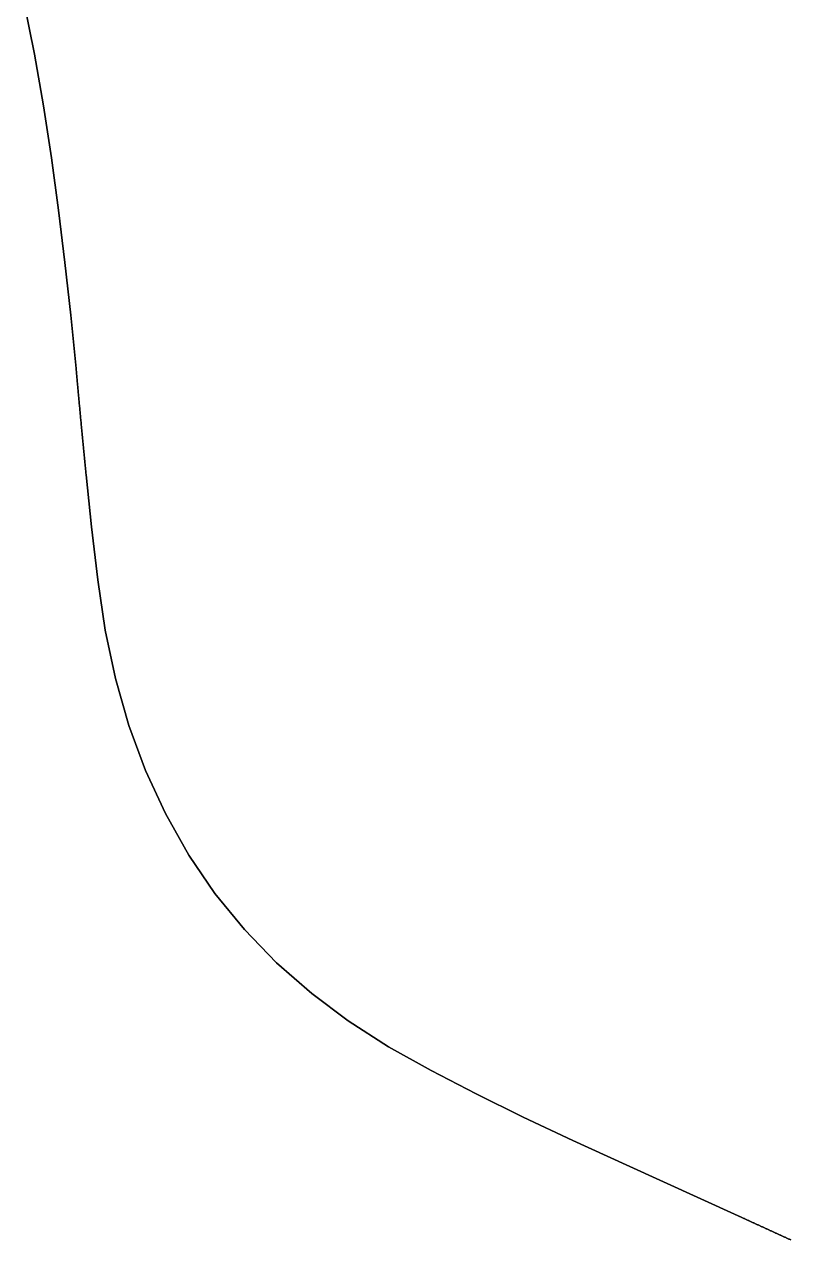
# Model space of a CAD drawing. Header units: inches. Extents: x 130170 to 284068, y 377793 to 804530.
# Drawn here: x 195106 to 195328.5, y 476489.7 to 476842.6 of the extents above; entities that cross this region are included whole.
import ezdxf

# ---------------------------------------------------------------- set-up
doc = ezdxf.new("R2010")
doc.units = ezdxf.units.IN
doc.header["$MEASUREMENT"] = 0
doc.layers.add('muni_il', color=7, linetype='Continuous')

msp = doc.modelspace()

# ---------------------------------------------------------------- linework, layer by layer
at = {"layer": 'muni_il'}
for points in [[(195106.04, 476848.74), (195108.95, 476833.92), (195111.57, 476818.92), (195113.93, 476803.82), (195116, 476788.61), (195117.85, 476773.39), (195119.54, 476758.09), (195121.07, 476742.66), (195121.09, 476742.46), (195121.11, 476742.27), (195121.13, 476742.07), (195121.15, 476741.87), (195121.16, 476741.67), (195121.18, 476741.47), (195121.2, 476741.27), (195121.22, 476741.07), (195121.23, 476740.87), (195121.25, 476740.67), (195121.27, 476740.47), (195121.29, 476740.27), (195121.31, 476740.07), (195121.32, 476739.88), (195121.34, 476739.68), (195121.36, 476739.48), (195121.38, 476739.28), (195121.4, 476739.08), (195121.41, 476738.88), (195121.43, 476738.68), (195121.45, 476738.48), (195121.47, 476738.28), (195121.49, 476738.08), (195121.5, 476737.88), (195121.52, 476737.68), (195121.54, 476737.48), (195121.56, 476737.29), (195121.58, 476737.09), (195121.59, 476736.89), (195121.61, 476736.69), (195121.63, 476736.49), (195121.65, 476736.29), (195121.67, 476736.09), (195121.68, 476735.89), (195121.7, 476735.69), (195121.72, 476735.49), (195121.74, 476735.29), (195121.76, 476735.09), (195121.78, 476734.9), (195121.79, 476734.7), (195121.81, 476734.5), (195121.83, 476734.3), (195121.85, 476734.1), (195121.87, 476733.9), (195121.89, 476733.7), (195121.9, 476733.5), (195121.92, 476733.3), (195121.94, 476733.1), (195121.96, 476732.9), (195121.98, 476732.7), (195122, 476732.51), (195122.01, 476732.31), (195122.03, 476732.11), (195122.05, 476731.91), (195122.07, 476731.71), (195122.09, 476731.51), (195122.11, 476731.31), (195122.12, 476731.11), (195122.14, 476730.91), (195122.16, 476730.71), (195122.18, 476730.51), (195122.2, 476730.32), (195122.22, 476730.12), (195122.24, 476729.92), (195122.25, 476729.72), (195122.27, 476729.52), (195122.29, 476729.32), (195122.31, 476729.12), (195122.33, 476728.92), (195122.35, 476728.72), (195122.37, 476728.52), (195122.38, 476728.32), (195122.4, 476728.12), (195122.42, 476727.93), (195122.44, 476727.73), (195122.46, 476727.53), (195122.48, 476727.33), (195122.5, 476727.13), (195122.52, 476726.93), (195122.53, 476726.73), (195122.55, 476726.53), (195122.57, 476726.33), (195122.59, 476726.13), (195122.61, 476725.93), (195122.63, 476725.74), (195122.65, 476725.54), (195122.67, 476725.34), (195122.68, 476725.14), (195122.7, 476724.94), (195122.72, 476724.74), (195122.74, 476724.54), (195122.76, 476724.34), (195122.78, 476724.14), (195122.8, 476723.94), (195122.82, 476723.74), (195122.84, 476723.55), (195122.86, 476723.35), (195122.87, 476723.15), (195122.89, 476722.95), (195122.91, 476722.75), (195122.93, 476722.55), (195122.95, 476722.35), (195122.97, 476722.15), (195122.99, 476721.95), (195123.01, 476721.75), (195123.03, 476721.55), (195123.05, 476721.36), (195123.06, 476721.16), (195123.08, 476720.96), (195123.1, 476720.76), (195123.12, 476720.56), (195123.14, 476720.36), (195123.16, 476720.16), (195123.18, 476719.96), (195123.2, 476719.76), (195123.22, 476719.56), (195123.24, 476719.36), (195123.26, 476719.17), (195123.28, 476718.97), (195123.3, 476718.77), (195123.31, 476718.57), (195123.33, 476718.37), (195123.35, 476718.17), (195123.37, 476717.97), (195123.39, 476717.77), (195123.41, 476717.57), (195123.43, 476717.37), (195123.45, 476717.17), (195123.47, 476716.98), (195123.49, 476716.78), (195123.51, 476716.58), (195123.53, 476716.38), (195123.55, 476716.18), (195123.57, 476715.98), (195123.59, 476715.78), (195123.61, 476715.58), (195123.63, 476715.38), (195123.64, 476715.18), (195123.66, 476714.98), (195123.68, 476714.79), (195123.7, 476714.59), (195123.72, 476714.39), (195123.74, 476714.19), (195123.76, 476713.99), (195123.78, 476713.79), (195123.8, 476713.59), (195123.82, 476713.39), (195123.84, 476713.19), (195123.86, 476712.99), (195123.88, 476712.8), (195123.9, 476712.6), (195123.92, 476712.4), (195123.94, 476712.2), (195123.96, 476712), (195123.98, 476711.78), (195125.59, 476696.63), (195127.34, 476681.3), (195129.5, 476666.66), (195132.52, 476652.63), (195136.38, 476639), (195141.18, 476625.94), (195146.98, 476613.43), (195153.81, 476601.32), (195161.34, 476590.22), (195169.92, 476579.73), (195179.28, 476570.09), (195189.47, 476561.21), (195200.1, 476553.22), (195211.8, 476545.71), (195224.12, 476538.77), (195237.22, 476531.99), (195250.9, 476525.25), (195265.32, 476518.5), (195280.79, 476511.38), (195313.25, 476496.62), (195313.43, 476496.54), (195313.62, 476496.46), (195313.8, 476496.37), (195313.98, 476496.29), (195314.16, 476496.21), (195314.34, 476496.12), (195314.52, 476496.04), (195314.71, 476495.96), (195314.89, 476495.87), (195315.07, 476495.79), (195315.25, 476495.71), (195315.43, 476495.62), (195315.62, 476495.54), (195315.8, 476495.46), (195315.98, 476495.37), (195316.16, 476495.29), (195316.34, 476495.21), (195316.52, 476495.12), (195316.71, 476495.04), (195316.89, 476494.96), (195317.07, 476494.87), (195317.25, 476494.79), (195317.43, 476494.71), (195317.62, 476494.62), (195317.8, 476494.54), (195317.98, 476494.46), (195318.16, 476494.37), (195318.34, 476494.29), (195318.52, 476494.21), (195318.71, 476494.12), (195318.89, 476494.04), (195319.07, 476493.96), (195319.25, 476493.87), (195319.43, 476493.79), (195319.62, 476493.71), (195319.8, 476493.62), (195319.98, 476493.54), (195320.16, 476493.46), (195320.34, 476493.37), (195320.52, 476493.29), (195320.71, 476493.21), (195320.89, 476493.12), (195321.07, 476493.04), (195321.25, 476492.96), (195321.43, 476492.87), (195321.62, 476492.79), (195321.8, 476492.71), (195321.98, 476492.62), (195322.16, 476492.54), (195322.34, 476492.46), (195322.52, 476492.37), (195322.71, 476492.29), (195322.89, 476492.21), (195323.07, 476492.12), (195323.25, 476492.04), (195323.43, 476491.96), (195323.62, 476491.87), (195323.8, 476491.79), (195323.98, 476491.71), (195324.16, 476491.62), (195324.34, 476491.54), (195324.53, 476491.46), (195324.71, 476491.37), (195324.89, 476491.29), (195325.07, 476491.21), (195325.25, 476491.12), (195325.43, 476491.04), (195325.62, 476490.96), (195325.8, 476490.88), (195325.98, 476490.79), (195326.16, 476490.71), (195326.34, 476490.63), (195326.53, 476490.54), (195326.71, 476490.46), (195326.89, 476490.38), (195327.07, 476490.29), (195327.25, 476490.21), (195327.43, 476490.13), (195327.62, 476490.04), (195327.8, 476489.96), (195327.98, 476489.88), (195328.16, 476489.79), (195328.34, 476489.71), (195328.53, 476489.63)], [(195328.53, 476489.63), (195328.34, 476489.71), (195328.16, 476489.79), (195327.98, 476489.88), (195327.8, 476489.96), (195327.62, 476490.04), (195327.43, 476490.13), (195327.25, 476490.21), (195327.07, 476490.29), (195326.89, 476490.38), (195326.71, 476490.46), (195326.53, 476490.54), (195326.34, 476490.63), (195326.16, 476490.71), (195325.98, 476490.79), (195325.8, 476490.88), (195325.62, 476490.96), (195325.43, 476491.04), (195325.25, 476491.12), (195325.07, 476491.21), (195324.89, 476491.29), (195324.71, 476491.37), (195324.53, 476491.46), (195324.34, 476491.54), (195324.16, 476491.62), (195323.98, 476491.71), (195323.8, 476491.79), (195323.62, 476491.87), (195323.43, 476491.96), (195323.25, 476492.04), (195323.07, 476492.12), (195322.89, 476492.21), (195322.71, 476492.29), (195322.52, 476492.37), (195322.34, 476492.46), (195322.16, 476492.54), (195321.98, 476492.62), (195321.8, 476492.71), (195321.62, 476492.79), (195321.43, 476492.87), (195321.25, 476492.96), (195321.07, 476493.04), (195320.89, 476493.12), (195320.71, 476493.21), (195320.52, 476493.29), (195320.34, 476493.37), (195320.16, 476493.46), (195319.98, 476493.54), (195319.8, 476493.62), (195319.62, 476493.71), (195319.43, 476493.79), (195319.25, 476493.87), (195319.07, 476493.96), (195318.89, 476494.04), (195318.71, 476494.12), (195318.52, 476494.21), (195318.34, 476494.29), (195318.16, 476494.37), (195317.98, 476494.46), (195317.8, 476494.54), (195317.62, 476494.62), (195317.43, 476494.71), (195317.25, 476494.79), (195317.07, 476494.87), (195316.89, 476494.96), (195316.71, 476495.04), (195316.52, 476495.12), (195316.34, 476495.21), (195316.16, 476495.29), (195315.98, 476495.37), (195315.8, 476495.46), (195315.62, 476495.54), (195315.43, 476495.62), (195315.25, 476495.71), (195315.07, 476495.79), (195314.89, 476495.87), (195314.71, 476495.96), (195314.52, 476496.04), (195314.34, 476496.12), (195314.16, 476496.21), (195313.98, 476496.29), (195313.8, 476496.37), (195313.62, 476496.46), (195313.43, 476496.54), (195313.25, 476496.62), (195280.79, 476511.38), (195265.32, 476518.5), (195250.9, 476525.25), (195237.22, 476531.99), (195224.12, 476538.77), (195211.8, 476545.71), (195200.1, 476553.22), (195189.47, 476561.21), (195179.28, 476570.09), (195169.92, 476579.73), (195161.34, 476590.22), (195153.81, 476601.32), (195146.98, 476613.43), (195141.18, 476625.94), (195136.38, 476639), (195132.52, 476652.63), (195129.5, 476666.66), (195127.34, 476681.3), (195125.59, 476696.63), (195123.98, 476711.78), (195123.96, 476712), (195123.94, 476712.2), (195123.92, 476712.4), (195123.9, 476712.6), (195123.88, 476712.8), (195123.86, 476712.99), (195123.84, 476713.19), (195123.82, 476713.39), (195123.8, 476713.59), (195123.78, 476713.79), (195123.76, 476713.99), (195123.74, 476714.19), (195123.72, 476714.39), (195123.7, 476714.59), (195123.68, 476714.79), (195123.66, 476714.98), (195123.64, 476715.18), (195123.63, 476715.38), (195123.61, 476715.58), (195123.59, 476715.78), (195123.57, 476715.98), (195123.55, 476716.18), (195123.53, 476716.38), (195123.51, 476716.58), (195123.49, 476716.78), (195123.47, 476716.98), (195123.45, 476717.17), (195123.43, 476717.37), (195123.41, 476717.57), (195123.39, 476717.77), (195123.37, 476717.97), (195123.35, 476718.17), (195123.33, 476718.37), (195123.31, 476718.57), (195123.3, 476718.77), (195123.28, 476718.97), (195123.26, 476719.17), (195123.24, 476719.36), (195123.22, 476719.56), (195123.2, 476719.76), (195123.18, 476719.96), (195123.16, 476720.16), (195123.14, 476720.36), (195123.12, 476720.56), (195123.1, 476720.76), (195123.08, 476720.96), (195123.06, 476721.16), (195123.05, 476721.36), (195123.03, 476721.55), (195123.01, 476721.75), (195122.99, 476721.95), (195122.97, 476722.15), (195122.95, 476722.35), (195122.93, 476722.55), (195122.91, 476722.75), (195122.89, 476722.95), (195122.87, 476723.15), (195122.86, 476723.35), (195122.84, 476723.55), (195122.82, 476723.74), (195122.8, 476723.94), (195122.78, 476724.14), (195122.76, 476724.34), (195122.74, 476724.54), (195122.72, 476724.74), (195122.7, 476724.94), (195122.68, 476725.14), (195122.67, 476725.34), (195122.65, 476725.54), (195122.63, 476725.74), (195122.61, 476725.93), (195122.59, 476726.13), (195122.57, 476726.33), (195122.55, 476726.53), (195122.53, 476726.73), (195122.52, 476726.93), (195122.5, 476727.13), (195122.48, 476727.33), (195122.46, 476727.53), (195122.44, 476727.73), (195122.42, 476727.93), (195122.4, 476728.12), (195122.38, 476728.32), (195122.37, 476728.52), (195122.35, 476728.72), (195122.33, 476728.92), (195122.31, 476729.12), (195122.29, 476729.32), (195122.27, 476729.52), (195122.25, 476729.72), (195122.24, 476729.92), (195122.22, 476730.12), (195122.2, 476730.32), (195122.18, 476730.51), (195122.16, 476730.71), (195122.14, 476730.91), (195122.12, 476731.11), (195122.11, 476731.31), (195122.09, 476731.51), (195122.07, 476731.71), (195122.05, 476731.91), (195122.03, 476732.11), (195122.01, 476732.31), (195122, 476732.51), (195121.98, 476732.7), (195121.96, 476732.9), (195121.94, 476733.1), (195121.92, 476733.3), (195121.9, 476733.5), (195121.89, 476733.7), (195121.87, 476733.9), (195121.85, 476734.1), (195121.83, 476734.3), (195121.81, 476734.5), (195121.79, 476734.7), (195121.78, 476734.9), (195121.76, 476735.09), (195121.74, 476735.29), (195121.72, 476735.49), (195121.7, 476735.69), (195121.68, 476735.89), (195121.67, 476736.09), (195121.65, 476736.29), (195121.63, 476736.49), (195121.61, 476736.69), (195121.59, 476736.89), (195121.58, 476737.09), (195121.56, 476737.29), (195121.54, 476737.48), (195121.52, 476737.68), (195121.5, 476737.88), (195121.49, 476738.08), (195121.47, 476738.28), (195121.45, 476738.48), (195121.43, 476738.68), (195121.41, 476738.88), (195121.4, 476739.08), (195121.38, 476739.28), (195121.36, 476739.48), (195121.34, 476739.68), (195121.32, 476739.88), (195121.31, 476740.07), (195121.29, 476740.27), (195121.27, 476740.47), (195121.25, 476740.67), (195121.23, 476740.87), (195121.22, 476741.07), (195121.2, 476741.27), (195121.18, 476741.47), (195121.16, 476741.67), (195121.15, 476741.87), (195121.13, 476742.07), (195121.11, 476742.27), (195121.09, 476742.46), (195121.07, 476742.66), (195119.54, 476758.09), (195117.85, 476773.39), (195116, 476788.61), (195113.93, 476803.82), (195111.57, 476818.92), (195108.95, 476833.92), (195106.04, 476848.74)]]:
    msp.add_lwpolyline(points, dxfattribs=at)

doc.saveas('drawing.dxf')
